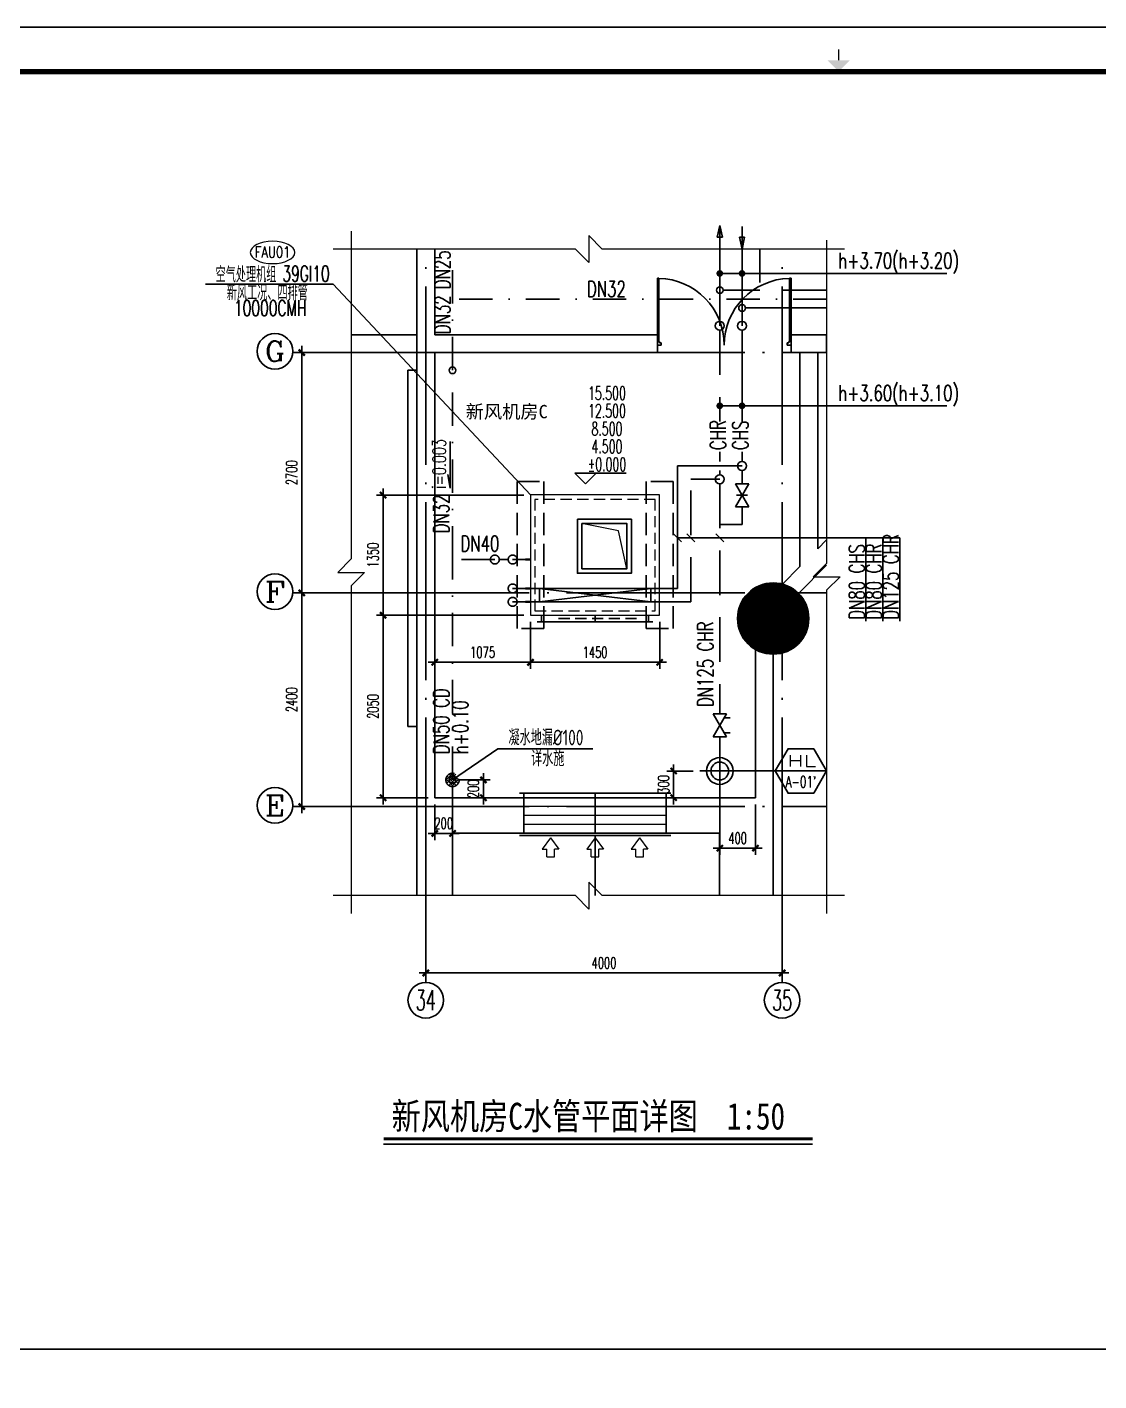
# Model space of a CAD drawing. Extents: x -345393 to -54719, y 203828 to 476815.
# Drawn here: x -207329 to -195296, y 240667 to 255872 of the extents above; entities that cross this region are included whole.
import ezdxf
from ezdxf.enums import TextEntityAlignment as Align

# ---------------------------------------------------------------- set-up
doc = ezdxf.new("R2010")
doc.units = 0
doc.header["$LTSCALE"] = 1000
doc.header["$MEASUREMENT"] = 0
for name, pattern in [('CHENG_DOTE', [1.42, 1, -0.2, 0.02, -0.2]), ('DASH', [0.35, 0.25, -0.1]), ('DASHDOT2', [0.5, 0.25, -0.125, 0, -0.125]), ('DASHED', [0.75, 0.5, -0.25]), ('DOTE', [2.42, 2, -0.2, 0.02, -0.2]), ('HIDDEN2', [0.1875, 0.125, -0.0625])]:
    doc.linetypes.add(name, pattern=pattern)
doc.layers.get('0').update_dxf_attribs({"color": 252, "linetype": 'CONTINUOUS'})
doc.layers.get('Defpoints').update_dxf_attribs({"color": 252, "linetype": 'CONTINUOUS'})
for name, color, linetype in [('A-墙线', 252, 'CONTINUOUS'), ('A-家具', 250, 'CONTINUOUS'), ('A-门', 252, 'CONTINUOUS'), ('AXIS', 252, 'CONTINUOUS'), ('AXIS_TEXT', 252, 'CONTINUOUS'), ('COLUMN', 250, 'CONTINUOUS'), ('DOTE', 250, 'DOTE'), ('PUB_HATCH', 250, 'CONTINUOUS'), ('PUB_TEXT', 252, 'CONTINUOUS'), ('图框', 252, 'CONTINUOUS'), ('暖通-水-水阀', 3, 'CONTINUOUS'), ('暖通-水-管道-供水', 1, 'CONTINUOUS'), ('暖通-水-管道-凝结水', 40, 'DASHDOT2'), ('暖通-水-管道-回水', 6, 'DASHED'), ('暖通-水-管道-立管', 6, 'CONTINUOUS'), ('暖通-水-管道-管径', 201, 'CONTINUOUS'), ('暖通-水-设备基础', 75, 'DASH'), ('暖通-水-说明', 3, 'CONTINUOUS'), ('暖通-风-标注', 160, 'CONTINUOUS'), ('暖通-风-法兰', 2, 'CONTINUOUS'), ('暖通-风-说明', 3, 'CONTINUOUS'), ('暖通-风-轴线', 5, 'CHENG_DOTE'), ('暖通-风-风口标注', 3, 'CONTINUOUS'), ('暖通-风-风管', 4, 'CONTINUOUS')]:
    doc.layers.add(name, color=color, linetype=linetype)
for name, color, linetype, lineweight in [('暖通-公共-说明', 50, 'CONTINUOUS', 20), ('暖通-水-设备', 3, 'CONTINUOUS', 20), ('暖通-水-设备型号', 50, 'CONTINUOUS', 20), ('暖通-风-风口', 3, 'CONTINUOUS', 20)]:
    doc.layers.add(name, color=color, linetype=linetype, lineweight=lineweight)
doc.styles.add('_TCH_AXIS', font='COMPLEX', dxfattribs={"bigfont": 'GBCBIG'})
doc.styles.add('COMPLEX', font='COMPLEX')
doc.styles.add('HT', font='simhei.ttf')
doc.styles.add('HZ-ZGBZ', font='romanc.shx', dxfattribs={"width": 0.65, "bigfont": '0hztxt.shx'})
doc.styles.add('HZTXT', font='tj-romans1.shx', dxfattribs={"width": 0.75, "bigfont": 'tj-hztxt1.shx'})
doc.styles.add('M-TEXT2', font='romanc.shx', dxfattribs={"width": 0.8, "bigfont": 'hzf.shx'})
doc.styles.add('NT1', font='tjromans.shx', dxfattribs={"width": 0.7, "bigfont": 'hztxt.shx'})
doc.styles.add('NT4', font='tssdeng.shx', dxfattribs={"width": 0.65, "bigfont": 'tssdchn.shx'})
doc.dimstyles.new('暖-标注50', dxfattribs={"dimscale": 0.5, "dimtxt": 250, "dimasz": 1, "dimexe": 150, "dimexo": 150, "dimgap": 100, "dimtad": 1, "dimdec": 0, "dimdsep": 46, "dimtxsty": 'HZ-ZGBZ', "dimblk": '_DIMX', "dimcen": 0.09, "dimclrt": 7, "dimadec": 0, "dimazin": 0, "dimtfac": 1, "dimtdec": 0, "dimtix": 1, "dimtmove": 2, "dimatfit": 3, "dimldrblk": '_DIMX', "dimfxl": 0, "dimtolj": 1, "dimtzin": 0, "dimarcsym": 0})

# ---------------------------------------------------------------- blocks, each defined once
blk = doc.blocks.new('TJAD_TK_A1')
at = {"layer": '图框'}
blk.add_line((1341.38, 950.45), (500.38, 950.45), dxfattribs=at)
at = {"layer": '图框', "const_width": 0.3}
blk.add_lwpolyline([(920.88, 942.95), (920.88, 945.45)], dxfattribs=at)
at = {"layer": '图框', "const_width": 1.2}
blk.add_lwpolyline([(1331.38, 940.45), (525.38, 940.45), (525.38, 366.45), (1331.38, 366.45)], close=True, dxfattribs=at)
at = {"layer": '图框'}
blk.add_solid([(918.38, 942.95), (923.38, 942.95), (920.88, 940.45)], dxfattribs=at)
blk = doc.blocks.new('m1800')
at = {"layer": 'A-墙线'}
for p, q in [((-900, -100), (-900, 100)), ((900, -100), (900, 100))]:
    blk.add_line(p, q, dxfattribs=at)
at = {"layer": 'A-门'}
for p, q in [((-900, 900), (-900, 0)), ((-900, 900), (-880, 900)), ((-880, 900), (-880, 50)), ((880, 900), (880, 50)), ((900, 900), (880, 900)), ((900, 900), (900, 0)), ((-900, 50), (-870, 50)), ((-900, 0), (-850, 0)), ((-870, 50), (-870, 30)), ((-870, 30), (-850, 30)), ((-850, 30), (-850, 0)), ((850, 30), (850, 0)), ((870, 30), (850, 30)), ((900, 0), (850, 0)), ((870, 50), (870, 30)), ((900, 50), (870, 50))]:
    blk.add_line(p, q, dxfattribs=at)
for centre, start, end in [((-900, 0), 0, 88.7267), ((900, 0), 91.2733, 180)]:
    blk.add_arc(centre, 900, start, end, dxfattribs=at)
blk = doc.blocks.new('_YZH')
blk.add_circle((0, 0), 0.5)
at = {"layer": 'PUB_HATCH', "const_width": 0.5}
blk.add_lwpolyline([(-0.25, 0, 1), (0.25, 0, 1)], format="xyb", close=True, dxfattribs=at)
blk = doc.blocks.new('39GI10')
at = {"layer": '暖通-水-设备'}
for points in [[(-1425, -725), (-75, -725), (-75, 725), (-1425, 725)], [(-708, -725), (-692, -725), (-692, -780), (-708, -780)], [(-383, -725), (-367, -725), (-367, -780), (-383, -780)], [(-233, -725), (-217, -725), (-217, -780), (-233, -780)]]:
    blk.add_lwpolyline(points, close=True, dxfattribs=at)
at = {"layer": '暖通-水-设备', "color": 3, "linetype": 'HIDDEN2'}
blk.add_lwpolyline([(-1375, -675), (-125, -675), (-125, 675), (-1375, 675)], close=True, dxfattribs=at)
at = {"layer": '暖通-风-法兰', "color": 95}
for p, q in [((-225, 625), (-375, -625)), ((-375, 625), (-225, -625))]:
    blk.add_line(p, q, dxfattribs=at)
at = {"layer": '暖通-风-法兰', "ltscale": 0.5}
blk.add_line((0, 650), (0, -650), dxfattribs=at)
at = {"layer": '暖通-风-法兰', "color": 95, "linetype": 'HIDDEN2'}
blk.add_line((-37, 466), (-37, -466), dxfattribs=at)
at = {"layer": '暖通-风-法兰', "color": 95}
blk.add_lwpolyline([(-375, 625), (-225, 625), (-225, -625), (-375, -625)], close=True, dxfattribs=at)
at = {"layer": '暖通-风-法兰'}
blk.add_lwpolyline([(-1153, -198), (-546, -198), (-546, 408), (-1153, 408)], close=True, dxfattribs=at)
at = {"layer": '暖通-风-轴线', "ltscale": 0.5}
blk.add_line((-75, 0), (0, 0), dxfattribs=at)
at = {"layer": '暖通-风-风管', "ltscale": 0.5}
for p, q in [((-75, 600), (0, 600)), ((-75, -600), (0, -600))]:
    blk.add_line(p, q, dxfattribs=at)
blk.add_lwpolyline([(-1103, -148), (-596, -148), (-596, 358), (-1103, 358)], close=True, dxfattribs=at)
blk = doc.blocks.new('fg_baiy01')
for p, q in [((0.5, 0.5), (-0.5, 0.5)), ((-0.5, 0.5), (-0.5, -0.5)), ((0.5, -0.5), (0.5, 0.5)), ((-0.5, 0.25), (0.5, 0.25)), ((-0.5, 0), (0.5, 0)), ((-0.5, -0.25), (0.5, -0.25)), ((-0.5, -0.5), (0.5, -0.5))]:
    blk.add_line(p, q)
blk = doc.blocks.new('A$C3F171EE1')
at = {"color": 2}
for p, q in [((0, 213), (-94, 84)), ((0, 213), (94, 84)), ((-94, 84), (-43, 84)), ((-43, 0), (-43, 84)), ((43, 0), (-43, 0)), ((43, 0), (43, 84)), ((94, 84), (43, 84))]:
    blk.add_line(p, q, dxfattribs=at)
blk = doc.blocks.new('A$C07BB1852')
at = {"layer": '暖通-风-法兰'}
for p, q in [((-850, 475), (850, 475)), ((-850, 450), (850, 450)), ((-850, 0), (850, 0))]:
    blk.add_line(p, q, dxfattribs=at)
at = {"layer": '暖通-风-轴线'}
blk.add_line((0, 450), (0, 0), dxfattribs=at)
at = {"layer": '暖通-风-风管'}
for p, q in [((800, 450), (-800, 450)), ((-800, 450), (-800, 0)), ((800, 450), (800, 0))]:
    blk.add_line(p, q, dxfattribs=at)
at = {"layer": '暖通-风-风口', "xscale": -1, "rotation": 180}
for p in [(-500, 713), (0, 713), (500, 713)]:
    blk.add_blockref('A$C3F171EE1', p, dxfattribs=at)
at = {"layer": '暖通-风-风口', "xscale": 1600, "yscale": 400, "zscale": 1600}
blk.add_blockref('fg_baiy01', (0, 250), dxfattribs=at)
blk = doc.blocks.new('管道DN200')
at = {"layer": '暖通-水-管道-立管', "color": 10}
for p, q in [((0, 225), (0, -225)), ((-225, 0), (225, 0))]:
    blk.add_line(p, q, dxfattribs=at)
at = {"layer": '暖通-水-管道-立管', "color": 251}
blk.add_circle((0, 0), 150, dxfattribs=at)
at = {"layer": '暖通-水-管道-立管', "color": 10}
blk.add_circle((0, 0), 100, dxfattribs=at)
blk = doc.blocks.new('闸阀')
for p, q in [((260, -150), (-260, 150)), ((260, 150), (-260, -150)), ((-260, 150), (-260, -150)), ((0, -126), (0, 126)), ((260, 150), (260, -150))]:
    blk.add_line(p, q)
blk = doc.blocks.new('平衡阀')
for p, q in [((260, -150), (-260, 150)), ((260, 150), (-260, -150)), ((-260, 150), (-260, -150)), ((260, 150), (260, -150)), ((-170, -98), (-170, -233)), ((170, -98), (170, -233))]:
    blk.add_line(p, q)
blk = doc.blocks.new('MB-W-SYS-SN')
blk.add_line((-577, 0), (577, 0))
blk.add_lwpolyline([(-289, 500), (-577, 0), (-289, -500), (289, -500), (577, 0), (289, 500)], close=True)
at = {"style": 'M-TEXT2'}
for tag, width, p, p2 in [('系统类型', 1.25683, (-345, 104), (313, 104)), ('系统编号', 0.607865, (-343, -368), (345, -368))]:
    blk.add_attdef(tag, text='', height=250, dxfattribs=dict(at, width=width)).set_placement(p, p2, align=Align.FIT)
blk = doc.blocks.new('_AXISO')
blk.add_circle((0, 0), 0.5)
at = {"layer": 'AXIS_TEXT', "style": 'COMPLEX', "width": 1.041667}
blk.add_attdef('A', text='', height=0.56, dxfattribs=at).set_placement((-0.25, -0.28), (0.25, -0.28), align=Align.FIT)
blk = doc.blocks.new('_DIMX')
blk.add_line((-150, 0), (150, 0))
at = {"const_width": 50}
blk.add_lwpolyline([(-70, -70), (70, 70)], dxfattribs=at)
blk = doc.blocks.new('*D391')
at = {"layer": 'Defpoints', "color": 0}
for p in [(-202852, 246117), (-198852, 246117), (-202852, 245249)]:
    blk.add_point(p, dxfattribs=at)
at = {"layer": '暖通-风-标注', "color": 0, "lineweight": -2}
for p, q in [((-202852, 246042), (-202852, 245174)), ((-198852, 246042), (-198852, 245174)), ((-198853, 245249), (-202852, 245249))]:
    blk.add_line(p, q, dxfattribs=at)
at = {"layer": '暖通-风-标注', "color": 0, "lineweight": -2, "xscale": 0.5, "yscale": 0.5, "zscale": 0.5, "rotation": 180}
blk.add_blockref('_DIMX', (-202852, 245249), dxfattribs=at)
at = {"layer": '暖通-风-标注', "color": 0, "lineweight": -2, "xscale": 0.5, "yscale": 0.5, "zscale": 0.5}
blk.add_blockref('_DIMX', (-198852, 245249), dxfattribs=at)
at = {"layer": '暖通-风-标注', "color": 7, "insert": (-200852, 245362), "char_height": 125, "attachment_point": 5, "style": 'HZ-ZGBZ'}
blk.add_mtext('\\A1;4000', dxfattribs=at)
blk = doc.blocks.new('*D392')
at = {"layer": 'Defpoints', "color": 0}
for p in [(-203691, 252217), (-204245, 249517), (-203691, 249517)]:
    blk.add_point(p, dxfattribs=at)
at = {"layer": '暖通-风-标注', "color": 0, "lineweight": -2}
for p, q in [((-203766, 252217), (-204320, 252217)), ((-204245, 252217), (-204245, 249518)), ((-203766, 249517), (-204320, 249517))]:
    blk.add_line(p, q, dxfattribs=at)
at = {"layer": '暖通-风-标注', "color": 0, "lineweight": -2, "xscale": 0.5, "yscale": 0.5, "zscale": 0.5}
for p, rotation in [((-204245, 252217), 90), ((-204245, 249517), 270)]:
    blk.add_blockref('_DIMX', p, dxfattribs=dict(at, rotation=rotation))
at = {"layer": '暖通-风-标注', "color": 7, "insert": (-204358, 250867), "char_height": 125, "attachment_point": 5, "rotation": 90, "style": 'HZ-ZGBZ'}
blk.add_mtext('\\A1;2700', dxfattribs=at)
blk = doc.blocks.new('*D393')
at = {"layer": 'Defpoints', "color": 0}
for p in [(-203691, 249517), (-204245, 247117), (-203691, 247117)]:
    blk.add_point(p, dxfattribs=at)
at = {"layer": '暖通-风-标注', "color": 0, "lineweight": -2}
for p, q in [((-203766, 249517), (-204320, 249517)), ((-204245, 249517), (-204245, 247118)), ((-203766, 247117), (-204320, 247117))]:
    blk.add_line(p, q, dxfattribs=at)
at = {"layer": '暖通-风-标注', "color": 0, "lineweight": -2, "xscale": 0.5, "yscale": 0.5, "zscale": 0.5}
for p, rotation in [((-204245, 249517), 90), ((-204245, 247117), 270)]:
    blk.add_blockref('_DIMX', p, dxfattribs=dict(at, rotation=rotation))
at = {"layer": '暖通-风-标注', "color": 7, "insert": (-204358, 248317), "char_height": 125, "attachment_point": 5, "rotation": 90, "style": 'HZ-ZGBZ'}
blk.add_mtext('\\A1;2400', dxfattribs=at)
blk = doc.blocks.new('A$C4EA450D2')
at = {"layer": '暖通-水-水阀'}
for p, q in [((0, 0), (0, 253)), ((29, 132), (-29, 132)), ((-29, 132), (0, 0)), ((29, 132), (0, 0))]:
    blk.add_line(p, q, dxfattribs=at)
blk = doc.blocks.new('水流箭头')
at = {"layer": '暖通-风-说明', "linetype": 'Continuous'}
for q in [(303, 57), (1047, 0)]:
    blk.add_line((0, 0), q, dxfattribs=at)
blk = doc.blocks.new('*D405')
at = {"layer": 'Defpoints', "color": 0}
for p in [(-199552, 247517), (-199152, 247217), (-199152, 246651)]:
    blk.add_point(p, dxfattribs=at)
at = {"layer": '暖通-风-标注', "color": 0, "lineweight": -2}
for p, q in [((-199552, 247442), (-199552, 246576)), ((-199152, 247142), (-199152, 246576)), ((-199552, 246651), (-199153, 246651))]:
    blk.add_line(p, q, dxfattribs=at)
at = {"layer": '暖通-风-标注', "color": 0, "lineweight": -2, "xscale": 0.5, "yscale": 0.5, "zscale": 0.5, "rotation": 180}
blk.add_blockref('_DIMX', (-199552, 246651), dxfattribs=at)
at = {"layer": '暖通-风-标注', "color": 0, "lineweight": -2, "xscale": 0.5, "yscale": 0.5, "zscale": 0.5}
blk.add_blockref('_DIMX', (-199152, 246651), dxfattribs=at)
at = {"layer": '暖通-风-标注', "color": 7, "insert": (-199352, 246763), "char_height": 125, "attachment_point": 5, "style": 'HZ-ZGBZ'}
blk.add_mtext('\\A1;400', dxfattribs=at)
blk = doc.blocks.new('*D406')
at = {"layer": 'Defpoints', "color": 0}
for p in [(-199777, 247517), (-200070, 247217), (-199777, 247217)]:
    blk.add_point(p, dxfattribs=at)
at = {"layer": '暖通-风-标注', "color": 0, "lineweight": -2}
for p, q in [((-199852, 247517), (-200145, 247517)), ((-200070, 247518), (-200070, 247518)), ((-200070, 247517), (-200070, 247217)), ((-199852, 247217), (-200145, 247217)), ((-200070, 247217), (-200070, 247216))]:
    blk.add_line(p, q, dxfattribs=at)
at = {"layer": '暖通-风-标注', "color": 0, "lineweight": -2, "xscale": 0.5, "yscale": 0.5, "zscale": 0.5}
for p, rotation in [((-200070, 247517), 270), ((-200070, 247217), 90)]:
    blk.add_blockref('_DIMX', p, dxfattribs=dict(at, rotation=rotation))
at = {"layer": '暖通-风-标注', "color": 7, "insert": (-200183, 247367), "char_height": 125, "attachment_point": 5, "rotation": 90, "style": 'HZ-ZGBZ'}
blk.add_mtext('\\A1;300', dxfattribs=at)
blk = doc.blocks.new('*D407')
at = {"layer": 'Defpoints', "color": 0}
for p in [(-202552, 247417), (-202752, 247217), (-202752, 246817)]:
    blk.add_point(p, dxfattribs=at)
at = {"layer": '暖通-风-标注', "color": 0, "lineweight": -2}
for p, q in [((-202552, 247342), (-202552, 246742)), ((-202752, 247142), (-202752, 246742)), ((-202753, 246817), (-202753, 246817)), ((-202552, 246817), (-202752, 246817)), ((-202552, 246817), (-202551, 246817))]:
    blk.add_line(p, q, dxfattribs=at)
at = {"layer": '暖通-风-标注', "color": 0, "lineweight": -2, "xscale": 0.5, "yscale": 0.5, "zscale": 0.5}
blk.add_blockref('_DIMX', (-202752, 246817), dxfattribs=at)
at = {"layer": '暖通-风-标注', "color": 0, "lineweight": -2, "xscale": 0.5, "yscale": 0.5, "zscale": 0.5, "rotation": 180}
blk.add_blockref('_DIMX', (-202552, 246817), dxfattribs=at)
at = {"layer": '暖通-风-标注', "color": 7, "insert": (-202652, 246930), "char_height": 125, "attachment_point": 5, "style": 'HZ-ZGBZ'}
blk.add_mtext('\\A1;200', dxfattribs=at)
blk = doc.blocks.new('*D408')
at = {"layer": 'Defpoints', "color": 0}
for p in [(-202552, 247417), (-202552, 247217), (-202206, 247217)]:
    blk.add_point(p, dxfattribs=at)
at = {"layer": '暖通-风-标注', "color": 0, "lineweight": -2}
for p, q in [((-202477, 247417), (-202131, 247417)), ((-202206, 247418), (-202206, 247418)), ((-202206, 247417), (-202206, 247217)), ((-202477, 247217), (-202131, 247217)), ((-202206, 247217), (-202206, 247216))]:
    blk.add_line(p, q, dxfattribs=at)
at = {"layer": '暖通-风-标注', "color": 0, "lineweight": -2, "xscale": 0.5, "yscale": 0.5, "zscale": 0.5}
for p, rotation in [((-202206, 247417), 270), ((-202206, 247217), 90)]:
    blk.add_blockref('_DIMX', p, dxfattribs=dict(at, rotation=rotation))
at = {"layer": '暖通-风-标注', "color": 7, "insert": (-202319, 247317), "char_height": 125, "attachment_point": 5, "rotation": 90, "style": 'HZ-ZGBZ'}
blk.add_mtext('\\A1;200', dxfattribs=at)
blk = doc.blocks.new('*D409')
at = {"layer": 'Defpoints', "color": 0}
for p in [(-201677, 249267), (-200227, 249267), (-201677, 248738)]:
    blk.add_point(p, dxfattribs=at)
at = {"layer": '暖通-风-标注', "color": 0, "lineweight": -2}
for p, q in [((-201677, 249192), (-201677, 248663)), ((-200227, 249192), (-200227, 248663)), ((-200228, 248738), (-201677, 248738))]:
    blk.add_line(p, q, dxfattribs=at)
at = {"layer": '暖通-风-标注', "color": 0, "lineweight": -2, "xscale": 0.5, "yscale": 0.5, "zscale": 0.5, "rotation": 180}
blk.add_blockref('_DIMX', (-201677, 248738), dxfattribs=at)
at = {"layer": '暖通-风-标注', "color": 0, "lineweight": -2, "xscale": 0.5, "yscale": 0.5, "zscale": 0.5}
blk.add_blockref('_DIMX', (-200227, 248738), dxfattribs=at)
at = {"layer": '暖通-风-标注', "color": 7, "insert": (-200952, 248851), "char_height": 125, "attachment_point": 5, "style": 'HZ-ZGBZ'}
blk.add_mtext('\\A1;1450', dxfattribs=at)
blk = doc.blocks.new('*D410')
at = {"layer": 'Defpoints', "color": 0}
for p in [(-201677, 249267), (-202752, 248907), (-202752, 248738)]:
    blk.add_point(p, dxfattribs=at)
at = {"layer": '暖通-风-标注', "color": 0, "lineweight": -2}
for p, q in [((-201677, 249192), (-201677, 248663)), ((-202752, 248832), (-202752, 248663)), ((-201678, 248738), (-202752, 248738))]:
    blk.add_line(p, q, dxfattribs=at)
at = {"layer": '暖通-风-标注', "color": 0, "lineweight": -2, "xscale": 0.5, "yscale": 0.5, "zscale": 0.5, "rotation": 180}
blk.add_blockref('_DIMX', (-202752, 248738), dxfattribs=at)
at = {"layer": '暖通-风-标注', "color": 0, "lineweight": -2, "xscale": 0.5, "yscale": 0.5, "zscale": 0.5}
blk.add_blockref('_DIMX', (-201677, 248738), dxfattribs=at)
at = {"layer": '暖通-风-标注', "color": 7, "insert": (-202215, 248851), "char_height": 125, "attachment_point": 5, "style": 'HZ-ZGBZ'}
blk.add_mtext('\\A1;1075', dxfattribs=at)
blk = doc.blocks.new('*D413')
at = {"layer": 'Defpoints', "color": 0}
for p in [(-201677, 250617), (-203332, 249267), (-201677, 249267)]:
    blk.add_point(p, dxfattribs=at)
at = {"layer": '暖通-风-标注', "color": 0, "lineweight": -2}
for p, q in [((-201752, 250617), (-203407, 250617)), ((-203332, 250617), (-203332, 249268)), ((-201752, 249267), (-203407, 249267))]:
    blk.add_line(p, q, dxfattribs=at)
at = {"layer": '暖通-风-标注', "color": 0, "lineweight": -2, "xscale": 0.5, "yscale": 0.5, "zscale": 0.5}
for p, rotation in [((-203332, 250617), 90), ((-203332, 249267), 270)]:
    blk.add_blockref('_DIMX', p, dxfattribs=dict(at, rotation=rotation))
at = {"layer": '暖通-风-标注', "color": 7, "insert": (-203445, 249942), "char_height": 125, "attachment_point": 5, "rotation": 90, "style": 'HZ-ZGBZ'}
blk.add_mtext('\\A1;1350', dxfattribs=at)
blk = doc.blocks.new('*D414')
at = {"layer": 'Defpoints', "color": 0}
for p in [(-201677, 249267), (-203332, 247217), (-202752, 247217)]:
    blk.add_point(p, dxfattribs=at)
at = {"layer": '暖通-风-标注', "color": 0, "lineweight": -2}
for p, q in [((-201752, 249267), (-203407, 249267)), ((-203332, 249267), (-203332, 247218)), ((-202827, 247217), (-203407, 247217))]:
    blk.add_line(p, q, dxfattribs=at)
at = {"layer": '暖通-风-标注', "color": 0, "lineweight": -2, "xscale": 0.5, "yscale": 0.5, "zscale": 0.5}
for p, rotation in [((-203332, 249267), 90), ((-203332, 247217), 270)]:
    blk.add_blockref('_DIMX', p, dxfattribs=dict(at, rotation=rotation))
at = {"layer": '暖通-风-标注', "color": 7, "insert": (-203445, 248242), "char_height": 125, "attachment_point": 5, "rotation": 90, "style": 'HZ-ZGBZ'}
blk.add_mtext('\\A1;2050', dxfattribs=at)
blk = doc.blocks.new('MB-EQSN-1')
blk.add_ellipse((0, 0), major_axis=(500, 0), ratio=0.5)
at = {"style": 'M-TEXT2', "width": 0.690645}
blk.add_attdef('小设备编号', text='', height=250, dxfattribs=at).set_placement((-401, -116), (396, -116), align=Align.FIT)

msp = doc.modelspace()

# ---------------------------------------------------------------- hatches: boundary and pattern name
at = {"layer": '暖通-水-管道-凝结水', "ltscale": 1.5}
h = msp.add_hatch(dxfattribs=at)
h.set_pattern_fill('ANSI37', color=3, scale=250, style=0)
h.set_pattern_definition([(135, (-197824.408, 214959.764), (22.097087, 22.097087), []), (45, (-197824.408, 214959.764), (22.097087, -22.097087), [])])
h.paths.add_polyline_path([(-202477.36805, 247417.34246, -1), (-202627.36805, 247417.34246, -1)])

# ---------------------------------------------------------------- linework, layer by layer
at = {"layer": 'A-墙线'}
for p, q in [((-202952.36805, 253379.74278), (-202952.36805, 246117.34551)), ((-202752.36805, 253379.74278), (-202752.36805, 252417.34551)), ((-200252.36805, 252417.34551), (-202752.36805, 252417.34551)), ((-200252.36805, 252217.34551), (-200252.36805, 252417.34551)), ((-198352.36805, 252417.34551), (-198752.36805, 252417.34551)), ((-198752.36805, 252217.34551), (-198752.36805, 252417.34551)), ((-198352.36805, 252217.34551), (-198352.36805, 252417.34551)), ((-202752.36805, 252217.34551), (-202752.36805, 247217.34551)), ((-200252.36805, 252217.34551), (-202752.36805, 252217.34551)), ((-200252.36805, 252217.34551), (-202752.36805, 252217.34551)), ((-200752.36805, 252217.34551), (-200752.36805, 252217.34551)), ((-198652.36805, 252217.34551), (-198752.36805, 252217.34551)), ((-198652.36805, 249812.67739), (-198652.36805, 252217.34551)), ((-198352.36805, 252217.34551), (-198452.36805, 252217.34551)), ((-198452.36805, 250012.67739), (-198452.36805, 252217.34551)), ((-198352.36805, 250112.67739), (-198452.36805, 250012.67739)), ((-198352.36805, 249829.83468), (-198670.10928, 249512.09344)), ((-198652.36805, 249812.67739), (-198852.36805, 249612.67739)), ((-199152.36805, 247217.34551), (-199152.36805, 248882.25639)), ((-198953.56668, 246117.34551), (-198953.56668, 248828.66638)), ((-199152.36805, 247217.34551), (-202752.36805, 247217.34551)), ((-202552.36805, 246817.34551), (-202552.36805, 246117.34551)), ((-199553.56668, 246817.34551), (-202552.36805, 246817.34551)), ((-199553.56668, 246117.34551), (-199553.56668, 246817.34551))]:
    msp.add_line(p, q, dxfattribs=at)
at = {"layer": 'A-家具'}
for p, q in [((-202952.36805, 252417.34551), (-203691.30755, 252417.34551)), ((-203052.36805, 252017.34551), (-203052.36805, 248017.34551)), ((-202952.36805, 252017.34551), (-203052.36805, 252017.34551)), ((-202952.36805, 248017.34551), (-203052.36805, 248017.34551))]:
    msp.add_line(p, q, dxfattribs=at)
at = {"layer": 'AXIS'}
for p, q in [((-203691.30755, 252217.34551), (-204346.18447, 252217.34551)), ((-203691.30755, 249517.34551), (-204346.18447, 249517.34551)), ((-203691.30755, 247117.34551), (-204346.18447, 247117.34551)), ((-202852.36805, 246117.34551), (-202852.36805, 245142.71309)), ((-198852.36805, 246117.34551), (-198852.36805, 245142.71309))]:
    msp.add_line(p, q, dxfattribs=at)
at = {"layer": 'DOTE'}
for p, q in [((-202852.36805, 246117.34551), (-202852.36805, 253379.74278)), ((-198852.36805, 246117.34551), (-198852.36805, 253279.74278)), ((-203691.30755, 252217.34551), (-198352.36805, 252217.34551)), ((-203691.30755, 249517.34551), (-198352.36805, 249517.34551)), ((-203691.30755, 247117.34551), (-198352.36805, 247117.34551))]:
    msp.add_line(p, q, dxfattribs=at)
at = {"layer": 'PUB_TEXT'}
msp.add_line((-203326.16702, 243326.07411), (-198509.8184, 243326.07411), dxfattribs=at)
at = {"layer": 'PUB_TEXT', "const_width": 36}
msp.add_lwpolyline([(-203326.16702, 243386.07411), (-198509.8184, 243386.07411)], dxfattribs=at)
at = {"layer": '暖通-公共-说明'}
for points in [[(-198152.36805, 253379.74278), (-200871.8378, 253379.74278), (-201021.81515, 253529.72013), (-201021.86045, 253229.76543), (-201171.8378, 253379.74278), (-203891.30755, 253379.74278)], [(-203691.30755, 253579.74278), (-203691.30755, 249898.54414), (-203841.2849, 249748.5668), (-203541.3302, 249748.52149), (-203691.30755, 249598.54414), (-203691.30755, 245917.34551)], [(-198352.36805, 253479.74278), (-198352.36805, 249848.54414), (-198502.34539, 249698.5668), (-198202.3907, 249698.52149), (-198352.36805, 249548.54414), (-198352.36805, 245917.34551)], [(-198152.36805, 246117.34551), (-200871.8378, 246117.34551), (-201021.81515, 246267.32286), (-201021.86045, 245967.36816), (-201171.8378, 246117.34551), (-203891.30755, 246117.34551)]]:
    msp.add_lwpolyline(points, dxfattribs=at)
at = {"layer": '暖通-水-管道-供水'}
for p, q in [((-199302.36805, 253379.74278), (-199302.36805, 252717.34246)), ((-199302.36805, 252717.34246), (-199302.36805, 252517.34551)), ((-198352.36805, 252717.34246), (-199264.86805, 252717.34246)), ((-199302.36805, 252467.34551), (-199302.36805, 251439.75991)), ((-199302.36805, 251100.52914), (-199302.36805, 250993.97331)), ((-199302.36805, 250943.97331), (-200027.36805, 250943.97331)), ((-200027.36805, 249567.34246), (-200027.36805, 250943.97331)), ((-199302.36805, 250893.97331), (-199302.36805, 250743.97331)), ((-199302.36805, 250484.25599), (-199302.36805, 250284.25599)), ((-199302.36805, 250284.25599), (-199552.36805, 250284.25599)), ((-201877.36805, 249567.34246), (-200027.36805, 249567.34246))]:
    msp.add_line(p, q, dxfattribs=at)
at = {"layer": '暖通-水-管道-凝结水', "ltscale": 1.5}
for p, q in [((-202552.36805, 252017.34246), (-202552.36805, 253379.74278)), ((-199102.36805, 253379.74278), (-199102.36805, 252817.34246)), ((-198352.36805, 252817.34246), (-202552.36805, 252817.34246)), ((-202552.36805, 249892.34246), (-202552.36805, 251979.84246)), ((-202552.36805, 247417.34246), (-202552.36805, 249892.34246)), ((-202077.36805, 249892.34246), (-202552.36805, 249892.34246)), ((-201927.36805, 249892.34246), (-202027.36805, 249892.34246)), ((-201732.82758, 249892.34246), (-201877.36805, 249892.34246))]:
    msp.add_line(p, q, dxfattribs=at)
at = {"layer": '暖通-水-管道-凝结水', "color": 3, "ltscale": 1.5}
for centre, radius in [((-202077.36805, 249892.34246), 50), ((-201877.36805, 249892.34246), 50), ((-201877.36805, 249567.34246), 50), ((-201877.36805, 249417.34246), 50), ((-202552.36805, 247417.34246), 75), ((-202552.36805, 247417.34246), 37.5)]:
    msp.add_circle(centre, radius, dxfattribs=at)
at = {"layer": '暖通-水-管道-回水'}
for p, q in [((-199552.36805, 253379.74278), (-199552.36805, 252917.34246)), ((-199552.36805, 252917.34246), (-199552.36805, 252517.34551)), ((-198352.36805, 252917.34246), (-199514.86805, 252917.34246)), ((-199552.36805, 252467.34551), (-199552.36805, 251444.47144)), ((-199552.36805, 251100.52914), (-199552.36805, 250993.97331)), ((-199552.36805, 250893.97331), (-199552.36805, 250843.97331)), ((-199552.36805, 250793.97331), (-199877.36805, 250793.97331)), ((-199877.36805, 249417.34246), (-199877.36805, 250793.97331)), ((-199552.36805, 250743.97331), (-199552.36805, 248159.37769)), ((-201877.36805, 249417.34246), (-199877.36805, 249417.34246)), ((-199552.36805, 247617.42564), (-199552.36805, 247899.66038))]:
    msp.add_line(p, q, dxfattribs=at)
at = {"layer": '暖通-水-管道-管径'}
for p, q in [((-199552.36805, 253105.56566), (-197002.80998, 253105.56566)), ((-199552.36805, 251618.71064), (-197002.80998, 251618.71064)), ((-199983.17387, 250091.3448), (-200071.56222, 250179.73315)), ((-200027.36805, 250135.53898), (-197532.6308, 250135.53898)), ((-199833.17387, 250091.3448), (-199921.56222, 250179.73315)), ((-199508.17387, 250091.3448), (-199596.56222, 250179.73315)), ((-197914.44898, 250135.53898), (-197914.44898, 249199.60643)), ((-197723.53989, 250135.53898), (-197723.53989, 249199.60643)), ((-197532.6308, 250135.53898), (-197532.6308, 249199.60643))]:
    msp.add_line(p, q, dxfattribs=at)
at = {"layer": '暖通-水-管道-管径', "const_width": 37.5}
for points in [[(-199533.61805, 253105.56566, -1), (-199571.11805, 253105.56566, -1)], [(-199283.61805, 253105.56566, -1), (-199321.11805, 253105.56566, -1)], [(-199533.61805, 251618.71064, -1), (-199571.11805, 251618.71064, -1)], [(-199283.61805, 251618.71064, -1), (-199321.11805, 251618.71064, -1)]]:
    msp.add_lwpolyline(points, format="xyb", close=True, dxfattribs=at)
at = {"layer": '暖通-水-管道-管径'}
for centre, radius in [((-199552.36805, 252917.34246), 37.5), ((-199302.36805, 252717.34246), 37.5), ((-199552.36805, 252517.34551), 50), ((-199302.36805, 252517.34551), 50), ((-202552.36805, 252017.34246), 37.5), ((-199302.36805, 250943.97331), 50), ((-199552.36805, 250793.97331), 50)]:
    msp.add_circle(centre, radius, dxfattribs=at)
at = {"layer": '暖通-水-设备', "ltscale": 2}
msp.add_lwpolyline([(-200593.86805, 249788.34246), (-200688.75225, 250214.91292), (-201100.86805, 250295.34246)], dxfattribs=at)
at = {"layer": '暖通-水-设备基础'}
for points in [[(-201827.36805, 250767.34246), (-201527.36805, 250767.34246), (-201527.36805, 249117.34246), (-201827.36805, 249117.34246)], [(-200077.36805, 250767.34246), (-200377.36805, 250767.34246), (-200377.36805, 249117.34246), (-200077.36805, 249117.34246)]]:
    msp.add_lwpolyline(points, close=True, dxfattribs=at)
at = {"layer": '暖通-水-说明', "linetype": 'Continuous'}
msp.add_line((-198929.71832, 247517.42564), (-199452.36805, 247517.42564), dxfattribs=at)
at = {"layer": '暖通-风-标注'}
msp.add_line((-217992.68185, 241022.36287), (-181692.68185, 241022.36287), dxfattribs=at)
at = {"layer": '暖通-风-说明'}
for p, q in [((-203891.30755, 252986.54367), (-205326.84077, 252986.54367)), ((-201677.36805, 250617.34246), (-203891.30755, 252986.54367)), ((-201058.66569, 250742.51776), (-201178.66569, 250862.51776)), ((-201178.66569, 250862.51776), (-200602.29938, 250862.51776)), ((-201058.66569, 250742.51776), (-200938.66569, 250862.51776)), ((-202042.91926, 247765.44871), (-202552.36805, 247417.34246)), ((-200977.2427, 247765.44871), (-202042.91926, 247765.44871))]:
    msp.add_line(p, q, dxfattribs=at)
at = {"layer": '暖通-风-风口标注'}
msp.add_line((-200952.36805, 246792.34246), (-200952.36805, 246117.34551), dxfattribs=at)

# ---------------------------------------------------------------- block references
at = {"layer": 'A-门', "xscale": -0.8333333332557231, "yscale": 0.8333333332557231, "zscale": 0.8333333333333334}
msp.add_blockref('m1800', (-199502.36805, 252300.67884), dxfattribs=at)
at = {"layer": 'AXIS'}
ref = msp.add_blockref('_AXISO', (-204545.68386, 252231.48732), dxfattribs=dict(at, xscale=400, yscale=400, zscale=400))
ref.add_attrib('A', 'G', dxfattribs={"layer": 'AXIS_TEXT', "height": 226.27417, "style": '_TCH_AXIS', "width": 1.166667}).set_placement((-204658.82095, 252118.35024), (-204432.54678, 252118.35024), align=Align.FIT)
ref = msp.add_blockref('_AXISO', (-204545.68386, 249531.48732), dxfattribs=dict(at, xscale=400, yscale=400, zscale=400))
ref.add_attrib('A', 'F', dxfattribs={"layer": 'AXIS_TEXT', "height": 226.27417, "style": '_TCH_AXIS', "width": 1.3125}).set_placement((-204658.82095, 249418.35024), (-204432.54678, 249418.35024), align=Align.FIT)
ref = msp.add_blockref('_AXISO', (-204545.68386, 247131.48732), dxfattribs=dict(at, xscale=400, yscale=400, zscale=400))
ref.add_attrib('A', 'E', dxfattribs={"layer": 'AXIS_TEXT', "height": 226.27417, "style": '_TCH_AXIS', "width": 1.3125}).set_placement((-204658.82095, 247018.35024), (-204432.54678, 247018.35024), align=Align.FIT)
ref = msp.add_blockref('_AXISO', (-202852.36805, 244942.71309), dxfattribs=dict(at, xscale=-400, yscale=400, zscale=400))
ref.add_attrib('A', '34', dxfattribs={"layer": 'AXIS_TEXT', "height": 226.27417, "style": '_TCH_AXIS', "width": 0.6}).set_placement((-202965.50513, 244829.57601), (-202739.23096, 244829.57601), align=Align.FIT)
ref = msp.add_blockref('_AXISO', (-198852.36805, 244942.71309), dxfattribs=dict(at, xscale=-400, yscale=400, zscale=400))
ref.add_attrib('A', '35', dxfattribs={"layer": 'AXIS_TEXT', "height": 226.27417, "style": '_TCH_AXIS', "width": 0.636364}).set_placement((-198965.50513, 244829.57601), (-198739.23096, 244829.57601), align=Align.FIT)
at = {"layer": 'COLUMN', "xscale": -800, "yscale": 800, "zscale": 800}
msp.add_blockref('_YZH', (-198952.58813, 249229.83468), dxfattribs=at)
at = {"layer": '图框', "xscale": 50, "yscale": 50, "zscale": 50}
msp.add_blockref('TJAD_TK_A1', (-244261.63982, 208349.90246), dxfattribs=at)
at = {"layer": '暖通-水-水阀', "rotation": 180}
msp.add_blockref('A$C4EA450D2', (-199552.36805, 253643.9182), dxfattribs=at)
at = {"layer": '暖通-水-水阀', "xscale": -1}
msp.add_blockref('A$C4EA450D2', (-199302.36805, 253379.74278), dxfattribs=at)
at = {"layer": '暖通-水-水阀', "xscale": 0.5, "yscale": 0.5, "zscale": 0.4999999999987874}
for name, p, rotation in [('闸阀', (-199302.36805, 250614.11465), 270), ('平衡阀', (-199552.36805, 248029.51903), 90)]:
    msp.add_blockref(name, p, dxfattribs=dict(at, rotation=rotation))
at = {"layer": '暖通-水-管道-立管', "xscale": -1, "rotation": 180}
msp.add_blockref('管道DN200', (-199552.36805, 247517.42564), dxfattribs=at)
at = {"layer": '暖通-水-设备', "ltscale": 2, "rotation": 270}
msp.add_blockref('39GI10', (-200952.36805, 249192.34246), dxfattribs=at)
at = {"layer": '暖通-水-设备型号', "color": 95}
ref = msp.add_blockref('MB-EQSN-1', (-204573.24151, 253341.12062), dxfattribs=dict(at, xscale=-0.5, yscale=0.5, zscale=0.5))
ref.add_attrib('小设备编号', 'FAU01', dxfattribs={"height": 125, "style": 'M-TEXT2', "width": 0.697839}).set_placement((-204771.34018, 253282.99267, 8.015), (-204372.57513, 253282.99267, 8.015), align=Align.FIT)
at = {"layer": '暖通-水-说明', "linetype": 'Continuous'}
ref = msp.add_blockref('MB-W-SYS-SN', (-198641.04318, 247517.42564), dxfattribs=dict(at, xscale=-0.5, yscale=0.5, zscale=0.004999999999999999))
ref.add_attrib('系统编号', "A-01'", dxfattribs={"height": 125, "style": 'M-TEXT2', "width": 0.648845}).set_placement((-198813.31995, 247333.46641), (-198469.58674, 247333.46641), align=Align.FIT)
ref.add_attrib('系统类型', 'HL', dxfattribs={"height": 125, "style": 'M-TEXT2', "width": 1.348793}).set_placement((-198797.51346, 247569.48602), (-198468.34377, 247569.48602), align=Align.FIT)
at = {"layer": '暖通-风-说明', "linetype": 'Continuous', "xscale": 0.5, "yscale": 0.5, "zscale": 0.5, "rotation": 90}
msp.add_blockref('水流箭头', (-202577.36805, 250694.40739), dxfattribs=at)
at = {"layer": '暖通-风-风口', "rotation": 180}
msp.add_blockref('A$C07BB1852', (-200952.36805, 247267.34246), dxfattribs=at)

# ---------------------------------------------------------------- texts
at = {"layer": 'PUB_TEXT', "style": 'HT', "width": 0.8}
msp.add_text('新风机房C水管平面详图  1:50', height=300, dxfattribs=at).set_placement((-203235.75799, 243490.88602))
at = {"layer": '暖通-水-管道-管径', "style": 'NT1', "width": 0.7}
for s, p in [('DN25', (-202577.65251, 252928.17509)), ('DN32', (-202577.65251, 252422.7842)), ('CHR', (-199484.30533, 251121.73572)), ('CHS ', (-199234.30533, 251121.73572)), ('DN32', (-202591.5665, 250185.71515)), ('DN125 CHR', (-197544.10689, 249215.51552)), ('DN80 CHS', (-197925.92507, 249215.51552)), ('DN80 CHR', (-197735.01598, 249215.51552)), ('DN125 CHR', (-199626.72299, 248235.66169)), ('DN50 CD', (-202591.5665, 247706.02814)), ('h+0.10', (-202378.35411, 247706.02814))]:
    msp.add_text(s, height=175, rotation=90, dxfattribs=at).set_placement(p)
for s, p in [('h+3.70(h+3.20)', (-198220.67049, 253161.45033)), ('DN32', (-201042.73636, 252842.88588)), ('h+3.60(h+3.10)', (-198220.67049, 251674.59532)), ('DN40', (-202463.10827, 249984.29701))]:
    msp.add_text(s, height=175, dxfattribs=at).set_placement(p)
at = {"layer": '暖通-风-说明', "style": 'NT1', "width": 0.65}
for s, p in [('空气处理机组', (-205211.95207, 253005.30098)), ('39GI10', (-204462.60791, 253015.20097)), ('新风工况、四排管', (-205086.414, 252802.13724)), ('10000CMH', (-205005.82684, 252629.05815))]:
    msp.add_text(s, height=175, dxfattribs=at).set_placement(p)
at = {"layer": '暖通-风-说明', "style": 'HZ-ZGBZ', "width": 0.6}
for s, p in [('15.500', (-200818.7572, 251761.28884)), ('12.500', (-200818.7572, 251561.28884)), ('8.500', (-200818.7572, 251361.28884)), ('4.500', (-200818.7572, 251161.28884)), ('%%P0.000', (-200818.7572, 250961.28884))]:
    msp.add_text(s, height=150, dxfattribs=at).set_placement(p, align=Align.MIDDLE)
at = {"layer": '暖通-风-说明', "style": 'HT'}
msp.add_text('新风机房C', height=150, dxfattribs=at).set_placement((-202404.68052, 251478.70692))
at = {"layer": '暖通-风-说明', "style": 'HZTXT', "width": 0.7}
msp.add_text('i=0.003', height=150, rotation=90, dxfattribs=at).set_placement((-202626.92784, 250965.7988), align=Align.CENTER)
at = {"layer": '暖通-风-说明', "style": 'NT4', "width": 0.75}
for s, p in [('凝水地漏%%C100', (-201503.3372, 247805.72616)), ('详水施', (-201483.49432, 247571.00907))]:
    msp.add_text(s, height=175, dxfattribs=at).set_placement(p, align=Align.CENTER)

# ---------------------------------------------------------------- dimensions: what is measured, and where the dimension line sits
at = {"layer": '暖通-风-标注'}
for base, p1, p2, angle, picture, middle in [((-204245.03621, 249517.34551), (-203691.30755, 252217.34551), (-203691.30755, 249517.34551), 90, '*D392', (-204357.53621, 250867.34551)), ((-203332.24071, 249267.34246), (-201677.36805, 250617.34246), (-201677.36805, 249267.34246), 90, '*D413', (-203444.74071, 249942.34246)), ((-204245.03621, 247117.34551), (-203691.30755, 249517.34551), (-203691.30755, 247117.34551), 90, '*D393', (-204357.53621, 248317.34551)), ((-203332.24071, 247217.34551), (-201677.36805, 249267.34246), (-202752.36805, 247217.34551), 90, '*D414', (-203444.74071, 248242.34398)), ((-202752.36805, 248738.14242), (-201677.36805, 249267.34246), (-202752.36805, 248907.04455), 180, '*D410', (-202214.86805, 248850.64242)), ((-201677.36805, 248738.14242), (-200227.36805, 249267.34246), (-201677.36805, 249267.34246), 180, '*D409', (-200952.36805, 248850.64242)), ((-200070.16054, 247217.34551), (-199777.36805, 247517.42564), (-199777.36805, 247217.34551), 90, '*D406', (-200182.66054, 247367.38557)), ((-202752.36805, 246817.34551), (-202552.36805, 247417.34246), (-202752.36805, 247217.34551), 180, '*D407', (-202652.36805, 246929.84551)), ((-202206.35858, 247217.34551), (-202552.36805, 247417.34246), (-202552.36805, 247217.34551), 90, '*D408', (-202318.85858, 247317.34398)), ((-199152.36805, 246650.92965), (-199552.36805, 247517.42564), (-199152.36805, 247217.34551), 180, '*D405', (-199352.36805, 246763.42965)), ((-202852.36805, 245249.07147), (-198852.36805, 246117.34551), (-202852.36805, 246117.34551), 180, '*D391', (-200852.36805, 245361.57147))]:
    dim = msp.add_linear_dim(base=base, p1=p1, p2=p2, angle=angle, dimstyle='暖-标注50', dxfattribs=at)
    dim.commit()
    dim.dimension.update_dxf_attribs({"geometry": picture, "text_midpoint": middle})

doc.saveas('drawing.dxf')
